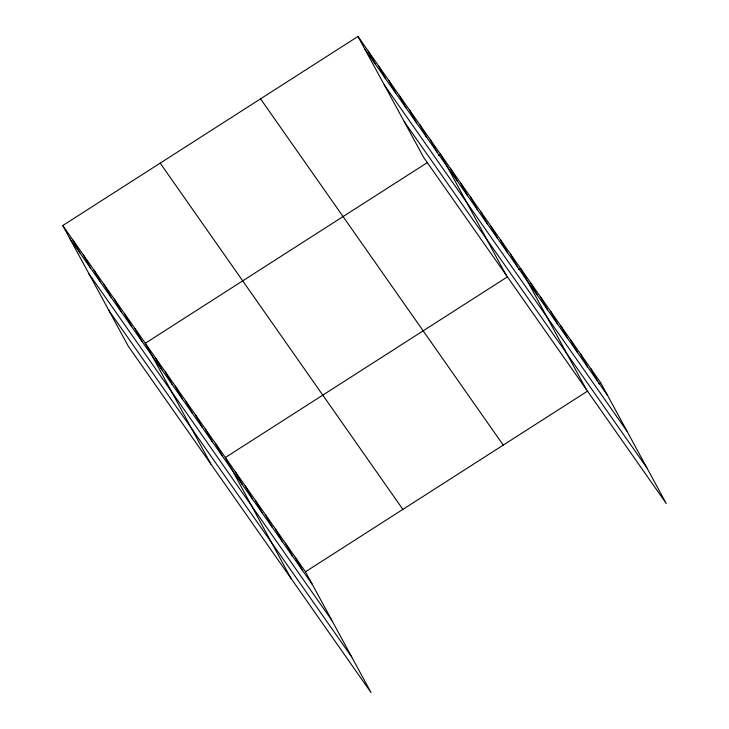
<?xml version="1.0" encoding="UTF-8"?>
<svg xmlns="http://www.w3.org/2000/svg" width="729" height="729" viewBox="0 0 729 729"><rect width="100%" height="100%" fill="white"/><g stroke="black" fill="none" stroke-linecap="round" stroke-linejoin="round"><path stroke-width="1.09" d="M62.767 225.534L305.46 571.782L371.034 692.55L128.34 346.293L62.767 225.534L357.966 36.45L600.66 382.707L666.233 503.466L423.54 157.218L357.966 36.45M427.495 162.494L145.29 343.259L210.854 464.027M438.63 155.368L440.48 154.174L506.054 274.942M507.584 276.756L225.37 457.52L290.944 578.288M518.72 269.63L520.57 268.436L586.143 389.204M305.46 571.782L587.674 391.026M598.801 383.891L600.66 382.707M364.91 49.235L607.603 395.483M384.256 84.865L626.949 431.121M404.194 121.579L646.878 467.836M260.554 98.843L503.247 445.1M160.189 163.132L402.873 509.389M69.711 238.319L312.404 584.567M89.056 273.949L331.75 620.206M108.995 310.663L351.679 656.92M590.645 368.418L597.589 381.203M580.639 354.139L587.574 366.924M570.625 339.851L577.568 352.636M560.619 325.571L567.554 338.356M550.605 311.292L557.548 324.068M540.59 297.004L547.534 309.789M530.584 282.724L537.519 295.509M510.564 254.157L517.499 266.942M500.55 239.877L507.493 252.653M490.535 225.589L497.479 238.374M480.529 211.31L487.464 224.095M470.515 197.021L477.459 209.806M460.509 182.742L467.444 195.527M450.495 168.463L457.438 181.239M430.174 139.458L437.108 152.243M419.858 124.741L426.793 137.526M409.543 110.033L416.478 122.809M399.228 95.317L406.171 108.092M388.912 80.6L395.856 93.376M378.597 65.883L385.541 78.668M368.282 51.167L375.225 63.952M295.445 557.503L302.389 570.288M285.44 543.223L292.375 555.999M275.425 528.935L282.369 541.72M265.42 514.656L272.354 527.441M255.405 500.367L262.349 513.152M245.4 486.088L252.334 498.873M235.385 471.809L242.329 484.585M215.365 443.241L222.299 456.026M205.35 428.953L212.294 441.738M195.345 414.673L202.279 427.458M185.33 400.394L192.274 413.17M175.315 386.106L182.259 398.891M165.31 371.826L172.244 384.611M155.295 357.538L162.239 370.323M134.974 328.542L141.909 341.327M124.659 313.825L131.594 326.61M114.344 299.109L121.287 311.894M104.028 284.392L110.972 297.177M93.713 269.675L100.657 282.46M83.398 254.968L90.341 267.743M73.082 240.251L80.026 253.027"/></g></svg>
